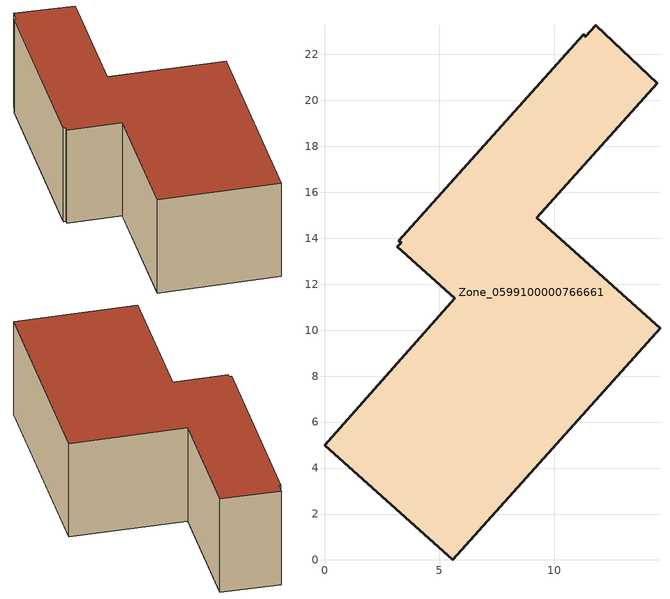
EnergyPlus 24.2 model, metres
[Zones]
Zone_0599100000766661
 floor ground (C_G): 14.6,10.08 5.58,0 0,5 5.67,11.38 3.17,13.62 3.34,13.8 3.23,13.89 11.26,22.86 11.36,22.79 11.8,23.28 14.49,20.73 9.24,14.88 z7.43
 wall outside (C_F): 14.49,20.73 11.8,23.28 11.36,22.79 11.26,22.86 3.23,13.89 3.34,13.8 3.17,13.62 5.67,11.38 0,5 5.58,0 14.6,10.08 9.24,14.88 14.49,20.73 z7.43:13.95
 roof outside (C_R): 11.36,22.79 11.26,22.86 3.23,13.89 3.34,13.8 3.17,13.62 5.67,11.38 0,5 5.58,0 14.6,10.08 9.24,14.88 14.49,20.73 11.8,23.28 z13.95
[BUILDING]
Pand.0599100000766661: North Axis=0; Terrain=City; Loads Convergence Tolerance Value=0.04; Temperature Convergence Tolerance Value=0.4; Solar Distribution=FullExterior; Maximum Number of Warmup Days=25; Minimum Number of Warmup Days=1
[Site:Location]
Rotterdam.The.Hague.AP_ZH_NLD Design_Conditions: Latitude=51.96; Longitude=4.45; Time Zone=1; Elevation=-4.5
[SITE:GROUNDTEMPERATURE:BUILDINGSURFACE]
18, 18, 18, 18, 18, 18, 18, 18, 18, 18, 18, 18
[MATERIAL] Thermal Absorptance=0.9; Solar Absorptance=0.7; Visible Absorptance=0.7
Name | Roughness | Thickness | Conductivity | Density | Specific Heat
G.D.2006-2014 | MediumSmooth | 0.15 | 0.06 | 540 | 1210
F.D.2006-2014 | Rough | 0.3 | 0.12 | 1920 | 840
R.D.2006-2014 | MediumRough | 0.2 | 0.08 | 1500 | 1000
[CONSTRUCTION]
C_G: G.D.2006-2014
C_F: F.D.2006-2014
C_R: R.D.2006-2014
[ZONE]
Zone_0599100000766661: Type=1; Multiplier=1; Ceiling Height=Autocalculate; Volume=Autocalculate; Floor Area=autocalculate; Part of Total Floor Area=Yes
[ZONEINFILTRATION:DESIGNFLOWRATE]
Infil_Zone_0599100000766661: Zone or ZoneList or Space or SpaceList=Zone_0599100000766661; Schedule=AlwaysOn; Design Flow Rate Calculation Method=Flow/Area; Flow Rate per Floor Area=0.0021; Constant Term Coefficient=1; Temperature Term Coefficient=0; Velocity Term Coefficient=0; Velocity Squared Term Coefficient=0
[HVACTEMPLATE:ZONE:IDEALLOADSAIRSYSTEM]
Zone_0599100000766661: Maximum Heating Supply Air Temperature=50; Minimum Cooling Supply Air Temperature=13; Maximum Heating Supply Air Humidity Ratio=0.0156; Minimum Cooling Supply Air Humidity Ratio=0.0077; Heating Limit=NoLimit; Cooling Limit=NoLimit; Dehumidification Control Type=ConstantSensibleHeatRatio; Cooling Sensible Heat Ratio=0.7; Dehumidification Setpoint=60; Humidification Control Type=None; Humidification Setpoint=30; Outdoor Air Method=None; Outdoor Air Flow Rate per Person=0.00944; Outdoor Air Flow Rate per Zone Floor Area=0; Outdoor Air Flow Rate per Zone=0; Demand Controlled Ventilation Type=None; Outdoor Air Economizer Type=NoEconomizer; Heat Recovery Type=None; Sensible Heat Recovery Effectiveness=0.7; Latent Heat Recovery Effectiveness=0.65
[ZONECONTROL:THERMOSTAT]
ThermostatControl_Zone_0599100000766661: Zone or ZoneList=Zone_0599100000766661; Control Type Schedule=DualSetpointControlType; Control 1=Thermostat_Zone_0599100000766661; Temperature Difference Between Cutout And Setpoint=0
[THERMOSTATSETPOINT:DUALSETPOINT]
Thermostat_Zone_0599100000766661: Heating Setpoint Temperature Schedule=HeatingSetpoint_Zone_0599100000766661; Cooling Setpoint Temperature Schedule=CoolingSetpoint_Zone_0599100000766661
[SCHEDULE:COMPACT]
HeatingSetpoint_Zone_0599100000766661: Through: 12/31, For: AllDays, Until: 24:00, 21
CoolingSetpoint_Zone_0599100000766661: Through: 12/31, For: AllDays, Until: 24:00, 24
DualSetpointControlType: Through: 12/31, For: AllDays, Until: 24:00, 4
AlwaysOn: Through: 12/31, For: AllDays, Until: 24:00, 1
